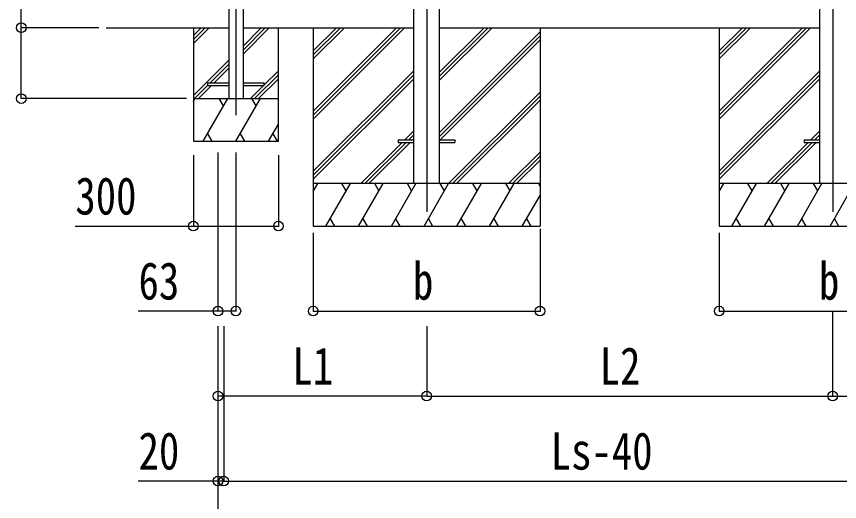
# Model space of a CAD drawing. Units: millimetres, scale not verified. Extents: x -16820 to 16820, y -11880 to 11880.
# Drawn here: x -5694 to -2791, y -7353 to -5641 of the extents above; entities that cross this region are included whole.
import ezdxf
from ezdxf.enums import TextEntityAlignment as Align

# ---------------------------------------------------------------- set-up
doc = ezdxf.new("R2010")
doc.units = ezdxf.units.MM
doc.header["$LTSCALE"] = 40
for name, color, linetype in [('0-3_YKK_12', 2, 'Continuous'), ('0-4_YKK_13', 4, 'Continuous'), ('0-5_YKK_A1', 4, 'Continuous'), ('0-6_YKK_D', 6, 'Continuous')]:
    doc.layers.add(name, color=color, linetype=linetype)
doc.styles.add('ＭＳ ゴシック', font='')
doc.styles.get('ＭＳ ゴシック').set_extended_font_data('MS Gothic')

msp = doc.modelspace()

# ---------------------------------------------------------------- linework, layer by layer
at = {"layer": '0-3_YKK_12'}
for p, q in [((-4919.84, -3562.76), (-4919.84, -5989.62)), ((-4247.04, -3587.56), (-4247.04, -6331.13)), ((-2815.04, -3587.56), (-2815.04, -6331.13))]:
    msp.add_line(p, q, dxfattribs=at)
at = {"layer": '0-4_YKK_13'}
for p, q in [((-4944.84, -5877.13), (-5019.84, -5877.13)), ((-4894.84, -5885.13), (-4819.84, -5885.13)), ((-4347.24, -6076.63), (-4347.24, -6085.63)), ((-4347.24, -6076.63), (-4292.44, -6076.63)), ((-4347.24, -6085.63), (-4292.44, -6085.63)), ((-4202.04, -6076.63), (-4147.24, -6076.63)), ((-4202.04, -6085.63), (-4147.24, -6085.63)), ((-4147.24, -6076.63), (-4147.24, -6085.63)), ((-2915.24, -6076.63), (-2915.24, -6085.63)), ((-2915.24, -6076.63), (-2860.44, -6076.63)), ((-2915.24, -6085.63), (-2860.44, -6085.63))]:
    msp.add_line(p, q, dxfattribs=at)
for points in [[(-5019.84, -5877.13), (-5019.84, -5885.13), (-4944.84, -5885.13)], [(-4819.84, -5885.13), (-4819.84, -5877.13), (-4894.84, -5877.13)]]:
    msp.add_lwpolyline(points, dxfattribs=at)
at = {"layer": '0-5_YKK_A1'}
for p, q in [((-4292.24, -6231.13), (-4292.24, -3552.13)), ((-4201.84, -6231.13), (-4201.84, -3552.13)), ((-2860.24, -6231.13), (-2860.24, -3552.13)), ((-4944.84, -3572.13), (-4944.84, -5929.94)), ((-4894.84, -3572.13), (-4894.84, -5929.94)), ((-5377.07, -5681.13), (-4944.84, -5681.13)), ((-5069.84, -5681.13), (-5069.84, -6081.13)), ((-5069.84, -5708.47), (-5042.49, -5681.13)), ((-5069.84, -5722.62), (-5028.35, -5681.13)), ((-5069.84, -5736.76), (-5014.2, -5681.13)), ((-4894.84, -5681.13), (-4292.04, -5681.13)), ((-4894.84, -5773.89), (-4802.07, -5681.13)), ((-4894.84, -5759.75), (-4816.21, -5681.13)), ((-4894.84, -5745.61), (-4830.36, -5681.13)), ((-4769.84, -6081.13), (-4769.84, -5681.13)), ((-4647.24, -5681.13), (-4647.24, -6381.12)), ((-4647.24, -5975.3), (-4353.06, -5681.13)), ((-4647.24, -5989.44), (-4338.92, -5681.13)), ((-4647.24, -6003.59), (-4324.77, -5681.13)), ((-4647.24, -5791.46), (-4536.91, -5681.13)), ((-4647.24, -5777.31), (-4551.05, -5681.13)), ((-4647.24, -5763.17), (-4565.19, -5681.13)), ((-4202.04, -5681.13), (-2860.04, -5681.13)), ((-4202.04, -5866.75), (-4016.41, -5681.13)), ((-4202.04, -5852.61), (-4030.55, -5681.13)), ((-4202.04, -5838.47), (-4044.69, -5681.13)), ((-3847.24, -5681.13), (-3847.24, -6381.12)), ((-3215.24, -5681.13), (-3215.24, -6381.12)), ((-3215.24, -5975.3), (-2921.06, -5681.13)), ((-3215.24, -5989.44), (-2906.92, -5681.13)), ((-3215.24, -6003.59), (-2892.77, -5681.13)), ((-3215.24, -5791.46), (-3104.91, -5681.13)), ((-3215.24, -5777.31), (-3119.05, -5681.13)), ((-3215.24, -5763.17), (-3133.19, -5681.13)), ((-4202.04, -6050.6), (-3847.24, -5695.8)), ((-4202.04, -6064.74), (-3847.24, -5709.95)), ((-4199.78, -6076.63), (-3847.24, -5724.09)), ((-5069.84, -5920.6), (-4944.84, -5795.61)), ((-5012.22, -5877.13), (-4944.84, -5809.75)), ((-4998.07, -5877.13), (-4944.84, -5823.89)), ((-4819.84, -5882.74), (-4769.84, -5832.74)), ((-4647.24, -6187.43), (-4292.44, -5832.64)), ((-3215.24, -6187.43), (-2860.44, -5832.64)), ((-4854.08, -5931.13), (-4769.84, -5846.88)), ((-4839.94, -5931.13), (-4769.84, -5861.02)), ((-4647.24, -6201.58), (-4292.44, -5846.78)), ((-4647.24, -6215.72), (-4292.44, -5860.92)), ((-3215.24, -6201.58), (-2860.44, -5846.78)), ((-3215.24, -6215.72), (-2860.44, -5860.92)), ((-5066.22, -5931.13), (-5019.84, -5884.75)), ((-5052.07, -5931.13), (-5006.07, -5885.13)), ((-4868.23, -5931.13), (-4822.23, -5885.13)), ((-4170.43, -6231.12), (-3847.24, -5907.94)), ((-4156.29, -6231.12), (-3847.24, -5922.08)), ((-5069.84, -5940.94), (-5064.17, -5931.13)), ((-5069.84, -5931.13), (-4769.84, -5931.13)), ((-5035.3, -6081.12), (-4948.7, -5931.13)), ((-4963.7, -5957.11), (-4978.7, -5931.13)), ((-4919.83, -6081.13), (-4833.23, -5931.13)), ((-4848.23, -5957.11), (-4863.23, -5931.13)), ((-4142.14, -6231.12), (-3847.24, -5936.22)), ((-4804.36, -6081.13), (-4769.84, -6021.32)), ((-5020.31, -6055.15), (-5005.31, -6081.12)), ((-4904.83, -6055.14), (-4889.83, -6081.13)), ((-4789.36, -6055.15), (-4774.37, -6081.13)), ((-4324.3, -6076.63), (-4292.44, -6044.77)), ((-4310.15, -6076.63), (-4292.44, -6058.91)), ((-2892.3, -6076.63), (-2860.44, -6044.77)), ((-2878.15, -6076.63), (-2860.44, -6058.91)), ((-5069.84, -6081.13), (-4769.84, -6081.13)), ((-4478.8, -6231.12), (-4333.3, -6085.63)), ((-4464.65, -6231.12), (-4319.15, -6085.63)), ((-4450.51, -6231.12), (-4305.01, -6085.63)), ((-4296.01, -6076.63), (-4292.44, -6073.05)), ((-3046.8, -6231.12), (-2901.3, -6085.63)), ((-3032.65, -6231.12), (-2887.15, -6085.63)), ((-3018.51, -6231.12), (-2873.01, -6085.63)), ((-2864.01, -6076.63), (-2860.44, -6073.05)), ((-3958.3, -6231.12), (-3847.24, -6120.07)), ((-3944.15, -6231.12), (-3847.24, -6134.21)), ((-3930.01, -6231.12), (-3847.24, -6148.35)), ((-3847.24, -6231.12), (-4647.24, -6231.12)), ((-4647.24, -6258.63), (-4631.36, -6231.12)), ((-4602.49, -6381.12), (-4515.89, -6231.12)), ((-4530.89, -6257.11), (-4545.89, -6231.12)), ((-4487.02, -6381.12), (-4400.42, -6231.12)), ((-4415.42, -6257.11), (-4430.42, -6231.12)), ((-4371.55, -6381.12), (-4284.95, -6231.12)), ((-4299.95, -6257.11), (-4314.95, -6231.12)), ((-4256.08, -6381.12), (-4169.48, -6231.12)), ((-4184.48, -6257.11), (-4199.48, -6231.12)), ((-4140.61, -6381.12), (-4054.01, -6231.12)), ((-4069.01, -6257.11), (-4084.01, -6231.12)), ((-4025.14, -6381.12), (-3938.54, -6231.12)), ((-3968.54, -6231.12), (-3953.54, -6257.11)), ((-3853.07, -6231.12), (-3847.24, -6241.22)), ((-2415.24, -6231.12), (-3215.24, -6231.12)), ((-3215.24, -6258.63), (-3199.36, -6231.12)), ((-3170.49, -6381.12), (-3083.89, -6231.12)), ((-3098.89, -6257.11), (-3113.89, -6231.12)), ((-3055.02, -6381.12), (-2968.42, -6231.12)), ((-2983.42, -6257.11), (-2998.42, -6231.12)), ((-2939.55, -6381.12), (-2852.95, -6231.12)), ((-2867.95, -6257.11), (-2882.95, -6231.12)), ((-2824.08, -6381.12), (-2737.48, -6231.12)), ((-3909.67, -6381.12), (-3847.24, -6272.99)), ((-4587.49, -6355.15), (-4572.49, -6381.12)), ((-4472.02, -6355.14), (-4457.02, -6381.12)), ((-4356.55, -6355.14), (-4341.55, -6381.12)), ((-4241.08, -6355.14), (-4226.08, -6381.12)), ((-4125.61, -6355.14), (-4110.61, -6381.12)), ((-4010.14, -6355.15), (-3995.14, -6381.12)), ((-3894.67, -6355.15), (-3879.67, -6381.12)), ((-3155.49, -6355.15), (-3140.49, -6381.12)), ((-3040.02, -6355.14), (-3025.02, -6381.12)), ((-2924.55, -6355.14), (-2909.55, -6381.12)), ((-2809.08, -6355.14), (-2794.08, -6381.12)), ((-4647.24, -6381.12), (-3847.24, -6381.12)), ((-3215.24, -6381.12), (-2415.24, -6381.12))]:
    msp.add_line(p, q, dxfattribs=at)
at = {"layer": '0-6_YKK_D'}
for p, q in [((-5402.87, -5681.13), (-5677.87, -5681.13)), ((-5093.84, -5931.13), (-5677.87, -5931.13)), ((-4983.04, -6122.01), (-4983.04, -6682.12)), ((-4920.04, -6122.01), (-4920.04, -6682.12)), ((-5069.84, -6131.13), (-5069.84, -6382.13)), ((-4769.84, -6131.13), (-4769.84, -6382.13)), ((-5487.14, -6381.13), (-5069.84, -6381.13)), ((-5069.84, -6381.13), (-4769.84, -6381.13)), ((-4647.24, -6404.66), (-4647.24, -6682.12)), ((-3847.24, -6390.45), (-3847.24, -6682.12)), ((-3215.24, -6404.66), (-3215.24, -6682.12)), ((-4647.24, -6681.12), (-3847.24, -6681.12)), ((-3215.24, -6681.12), (-2415.24, -6681.12)), ((-2815.24, -6682.12), (-2815.24, -6982.12)), ((-2815.24, -6682.12), (-2815.24, -6982.12)), ((-4983.04, -6734.06), (-4983.04, -7282.12)), ((-4983.04, -6735.06), (-4983.04, -7582.12)), ((-4963.04, -6734.06), (-4963.04, -7282.12)), ((-4963.04, -6734.06), (-4963.04, -7282.12)), ((-4247.04, -6734.06), (-4247.04, -6982.12)), ((-4247.04, -6734.06), (-4247.04, -6982.12)), ((-4983.04, -6969.42), (-4983.04, -6982.12)), ((-4247.04, -6981.12), (-4983.04, -6981.12)), ((-4247.04, -6981.12), (-2815.24, -6981.12)), ((-2815.24, -6981.12), (-1383.04, -6981.12)), ((-4963.04, -7281.12), (-2099.04, -7281.12))]:
    msp.add_line(p, q, dxfattribs=at)
for points in [[(-5676.87, -5931.13), (-5676.87, -5681.13), (-5676.87, -5284.73)], [(-4920.04, -6681.12), (-4983.04, -6681.12), (-5264.24, -6681.12)], [(-4963.04, -7281.12), (-4983.04, -7281.12), (-5264.24, -7281.12)]]:
    msp.add_lwpolyline(points, dxfattribs=at)
for centre in [(-5676.87, -5681.13), (-5676.87, -5931.13), (-5069.84, -6381.13), (-4769.84, -6381.13), (-4983.04, -6681.12), (-4920.04, -6681.12), (-4647.24, -6681.12), (-3847.24, -6681.12), (-3215.24, -6681.12), (-4983.04, -6981.12), (-4247.04, -6981.12), (-4247.04, -6981.12), (-2815.24, -6981.12), (-2815.24, -6981.12), (-4983.04, -7281.12), (-4963.04, -7281.12)]:
    msp.add_circle(centre, 17, dxfattribs=at)

# ---------------------------------------------------------------- texts
at = {"layer": '0-6_YKK_D', "style": 'ＭＳ ゴシック', "width": 0.8}
for s, p in [('300', (-5486.14, -6380.13)), ('b', (-4295.24, -6680.12)), ('b', (-2863.24, -6680.12)), ('63', (-5263.24, -6680.12)), ('L1', (-4720.64, -6980.12)), ('L2', (-3636.74, -6980.12)), ('20', (-5263.24, -7280.12)), ('Ls-40', (-3809.44, -7280.12))]:
    msp.add_text(s, height=132, dxfattribs=at).set_placement(p, align=Align.BOTTOM_LEFT)

doc.saveas('drawing.dxf')
